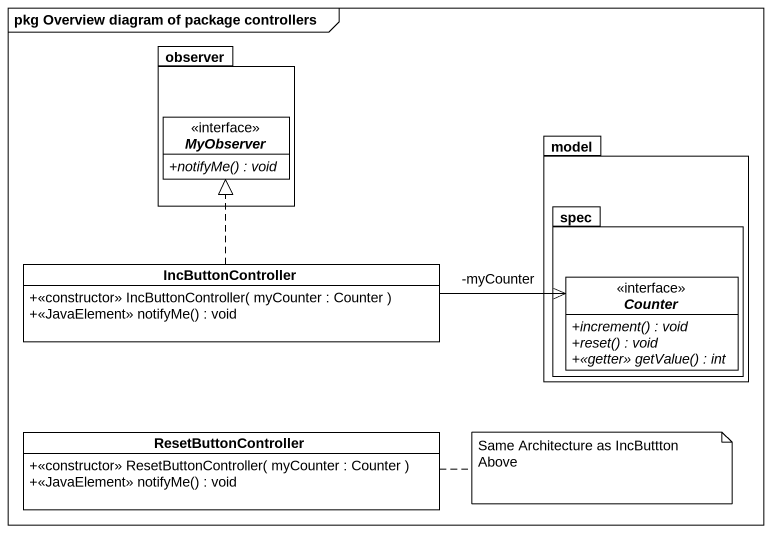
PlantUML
@startuml
mainframe pkg Overview diagram of package controllers
hide circle
hide empty members
skinparam classAttributeIconSize 0
package observer {
  interface MyObserver {
    {abstract} +notifyMe() : void
  }
}
package model {
  package spec {
    interface Counter {
      {abstract} +increment() : void
      {abstract} +reset() : void
      {abstract} +<<getter>> getValue() : int
    }
  }
}
class IncButtonController {
  +<<constructor>> IncButtonController( myCounter : Counter )
  +<<JavaElement>> notifyMe() : void
}
class ResetButtonController {
  +<<constructor>> ResetButtonController( myCounter : Counter )
  +<<JavaElement>> notifyMe() : void
}
IncButtonController .up.|> MyObserver
Counter "-myCounter" <-left- IncButtonController
note right of ResetButtonController : Same Architecture as IncButtton Above
@enduml
